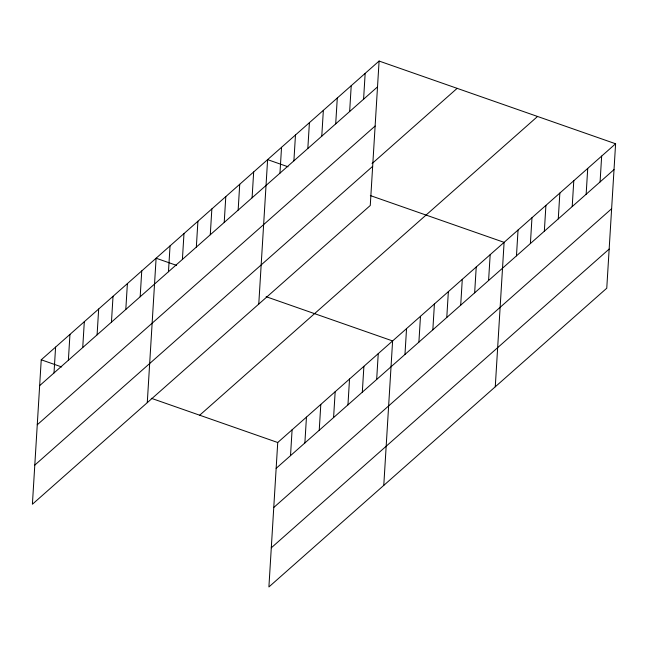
<?xml version="1.0" encoding="UTF-8"?>
<svg xmlns="http://www.w3.org/2000/svg" width="648" height="648" viewBox="0 0 648 648"><rect width="100%" height="100%" fill="white"/><g stroke="black" fill="none" stroke-linecap="round" stroke-linejoin="round"><path stroke-width="0.97" d="M379.096 61.05L41.237 359.794L32.4 504.233L370.267 205.489L379.096 61.05L615.6 143.767L606.763 288.206L268.904 586.95L277.733 442.511L615.6 143.767M54.011 372.932L55.59 347.101M68.372 360.239L69.952 334.4M82.733 347.547L84.313 321.708M97.095 334.846L98.674 309.007M111.448 322.153L113.027 296.314M125.809 309.452L127.389 283.613M140.171 296.76L141.75 270.921M147.274 402.659L156.111 258.22L176.548 265.372M168.464 271.739L170.043 245.9M182.404 259.411L183.983 233.572M196.336 247.091L197.915 221.251M210.276 234.77L211.856 208.931M224.216 222.442L225.796 196.603M238.148 210.122L239.728 184.283M252.088 197.802L253.668 171.963M258.771 304.074L267.608 159.635L288.044 166.787M279.96 173.154L281.54 147.315M293.9 160.826L295.48 134.995M307.832 148.505L309.412 122.666M290.515 455.657L292.094 429.818M321.773 136.185L323.352 110.346M304.876 442.957L306.455 417.118M335.704 123.857L337.292 98.018M319.229 430.264L320.809 404.425M349.645 111.537L351.224 85.698M333.59 417.563L335.17 391.724M363.585 99.217L365.164 73.378M347.952 404.87L349.531 379.031M362.313 392.17L363.893 366.331M376.666 379.477L378.246 353.638M383.778 485.376L392.607 340.937L266.134 296.703M404.968 354.456L406.547 328.617M418.9 342.128L420.479 316.297M432.84 329.808L434.419 303.969M446.78 317.488L448.359 291.649M460.712 305.159L462.291 279.32M474.652 292.839L476.231 267M488.584 280.519L490.172 254.68M495.266 386.791L504.104 242.352L370.324 195.566M516.464 255.871L518.044 230.032M530.396 243.551L531.976 217.712M544.336 231.223L545.916 205.384M558.268 218.903L559.856 193.064M572.208 206.574L573.788 180.735M586.148 194.254L587.728 168.415M600.08 181.934L601.66 156.095M39.658 385.633L377.517 86.889M37.26 424.772L375.127 126.028M372.057 163.588L457.148 88.347M34.798 465.094L372.657 166.35M199.689 415.214L537.557 116.47M276.153 468.35L614.02 169.606M273.764 507.489L611.623 208.745M271.293 547.811L609.16 249.067M41.237 359.794L61.673 366.946M151.259 398.277L277.733 442.511"/></g></svg>
